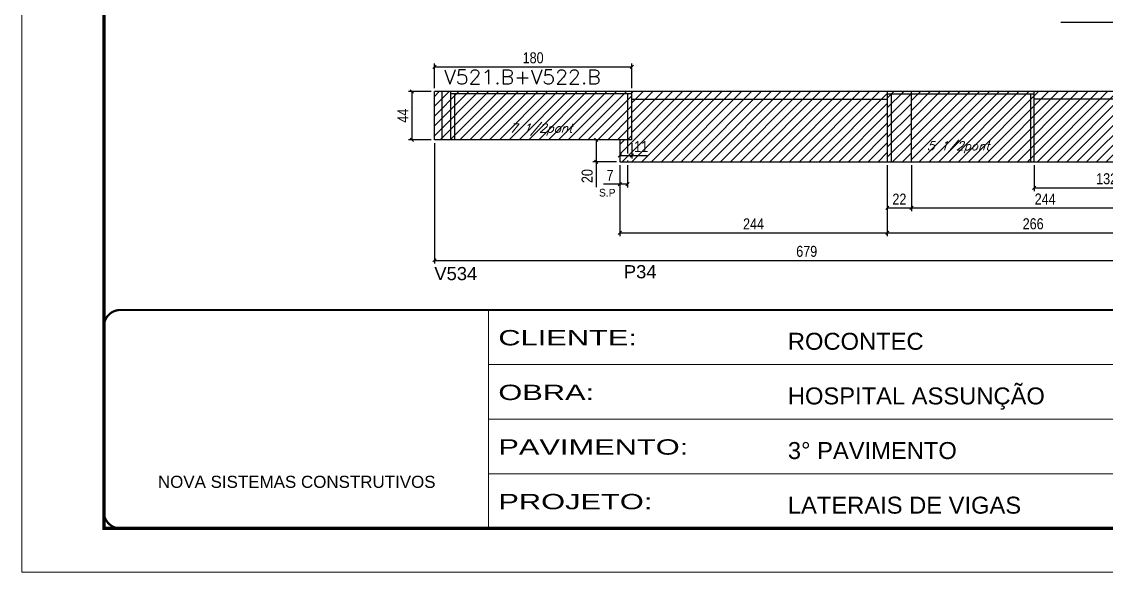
# Model space of a CAD drawing. Extents: x -21493 to -15213, y -12134 to 11887.
# Drawn here: x -21493 to -20504, y 3946 to 4448 of the extents above; entities that cross this region are included whole.
import ezdxf

# ---------------------------------------------------------------- set-up
doc = ezdxf.new("R2010")
doc.units = 0
for name, pattern in [('CONTINUO', [0]), ('DASHED', [0.75, 0.5, -0.25]), ('HIDDEN', [0.375, 0.25, -0.125])]:
    doc.linetypes.add(name, pattern=pattern)
for name, color, linetype in [('5', 5, 'Continuous'), ('COTA', 241, 'Continuous'), ('NOMENCLATURA', 7, 'Continuous'), ('Painéis', 200, 'Continuous'), ('Reaproveitamento', 251, 'Continuous'), ('SARR_2.2x7', 40, 'Continuous'), ('SARR_3.5x7', 81, 'Continuous'), ('texto', 7, 'Continuous')]:
    doc.layers.add(name, color=color, linetype=linetype)
for name, color, linetype, lineweight in [('Folhas', 255, 'Continuous', 9), ('SARRAFO DE PRESSAO', 251, 'DASHED', 9), ('Texto Seção', 7, 'Continuous', 15)]:
    doc.layers.add(name, color=color, linetype=linetype, lineweight=lineweight)
doc.styles.add('ARIAL', font='arial.ttf')
doc.styles.add('COTA TECNICA', font='techl___.ttf', dxfattribs={"height": 10})
doc.styles.add('REGUA-120', font='ROMANS.shx', dxfattribs={"height": 15})
doc.styles.add('Romans', font='romans.shx')
doc.styles.add('ROMAS860', font='ROMAS860.SHX')
doc.styles.get("Standard").update_dxf_attribs({"font": 'arial.ttf'})
doc.styles.add('Tecnologia', font='')
doc.styles.get('Tecnologia').set_extended_font_data('Forgotten Futurist')
doc.dimstyles.new('PAINEL', dxfattribs={"dimtxt": 10, "dimasz": 3, "dimexe": 3, "dimexo": 3, "dimgap": 3, "dimtad": 1, "dimdec": 1, "dimzin": 12, "dimdsep": 46, "dimtxsty": 'COTA TECNICA', "dimblk1": 'OBLIQUE', "dimblk2": 'OBLIQUE', "dimsah": 1, "dimcen": 0.9, "dimclrd": 4, "dimclre": 4, "dimclrt": 240, "dimadec": 1, "dimazin": 3, "dimtfac": 1, "dimtdec": 1, "dimtmove": 0, "dimatfit": 3, "dimfxl": 1, "dimtolj": 1, "dimtzin": 12, "dimarcsym": 0})

# ---------------------------------------------------------------- blocks, each defined once
blk = doc.blocks.new('_Oblique')
at = {"color": 0, "linetype": 'ByBlock', "lineweight": -2}
blk.add_line((-0.5, -0.5), (0.5, 0.5), dxfattribs=at)
blk = doc.blocks.new('*D227')
at = {"layer": 'COTA', "color": 4, "linetype": 'ByBlock', "lineweight": -2, "transparency": 16777216}
for p, q in [((-20948.01, 4317.23), (-20948.01, 4252.48)), ((-20704.01, 4317.23), (-20704.01, 4252.48)), ((-20948.01, 4255.48), (-20704.01, 4255.48))]:
    blk.add_line(p, q, dxfattribs=at)
at = {"layer": 'Defpoints', "color": 0, "linetype": 'ByBlock', "transparency": 16777216}
for p in [(-20948.01, 4320.23), (-20704.01, 4320.23), (-20704.01, 4255.48)]:
    blk.add_point(p, dxfattribs=at)
at = {"layer": 'COTA', "color": 4, "linetype": 'ByBlock', "lineweight": -2, "transparency": 16777216, "xscale": 3, "yscale": 3, "zscale": 3, "rotation": 180}
blk.add_blockref('_Oblique', (-20948.01, 4255.48), dxfattribs=at)
at = {"layer": 'COTA', "color": 4, "linetype": 'ByBlock', "lineweight": -2, "transparency": 16777216, "xscale": 3, "yscale": 3, "zscale": 3}
blk.add_blockref('_Oblique', (-20704.01, 4255.48), dxfattribs=at)
at = {"layer": 'COTA', "color": 240, "linetype": 'ByBlock', "transparency": 16777216, "insert": (-20826.01, 4263.55), "char_height": 10, "attachment_point": 5, "style": 'COTA TECNICA'}
blk.add_mtext('\\A1;244', dxfattribs=at)
blk = doc.blocks.new('*D228')
at = {"layer": 'COTA', "color": 4, "linetype": 'ByBlock', "lineweight": -2, "transparency": 16777216}
for p, q in [((-20704.01, 4317.23), (-20704.01, 4252.48)), ((-20438.01, 4317.22), (-20438.01, 4252.48)), ((-20704.01, 4255.48), (-20438.01, 4255.48))]:
    blk.add_line(p, q, dxfattribs=at)
at = {"layer": 'Defpoints', "color": 0, "linetype": 'ByBlock', "transparency": 16777216}
for p in [(-20704.01, 4320.23), (-20438.01, 4320.22), (-20438.01, 4255.48)]:
    blk.add_point(p, dxfattribs=at)
at = {"layer": 'COTA', "color": 4, "linetype": 'ByBlock', "lineweight": -2, "transparency": 16777216, "xscale": 3, "yscale": 3, "zscale": 3, "rotation": 180}
blk.add_blockref('_Oblique', (-20704.01, 4255.48), dxfattribs=at)
at = {"layer": 'COTA', "color": 4, "linetype": 'ByBlock', "lineweight": -2, "transparency": 16777216, "xscale": 3, "yscale": 3, "zscale": 3}
blk.add_blockref('_Oblique', (-20438.01, 4255.48), dxfattribs=at)
at = {"layer": 'COTA', "color": 240, "linetype": 'ByBlock', "transparency": 16777216, "insert": (-20571.01, 4263.58), "char_height": 10, "attachment_point": 5, "style": 'COTA TECNICA'}
blk.add_mtext('\\A1;266', dxfattribs=at)
blk = doc.blocks.new('*D234')
at = {"layer": 'COTA', "color": 4, "linetype": 'ByBlock', "lineweight": -2, "transparency": 16777216}
for p, q in [((-20948.01, 4317.23), (-20948.01, 4296.76)), ((-20941.01, 4317.23), (-20941.01, 4296.76)), ((-20948.01, 4299.76), (-20962.74, 4299.76)), ((-20941.01, 4299.76), (-20948.01, 4299.76))]:
    blk.add_line(p, q, dxfattribs=at)
at = {"layer": 'Defpoints', "color": 0, "linetype": 'ByBlock', "transparency": 16777216}
for p in [(-20948.01, 4320.23), (-20941.01, 4320.23), (-20948.01, 4299.76)]:
    blk.add_point(p, dxfattribs=at)
at = {"layer": 'COTA', "color": 4, "linetype": 'ByBlock', "lineweight": -2, "transparency": 16777216, "xscale": 3, "yscale": 3, "zscale": 3, "rotation": 180}
blk.add_blockref('_Oblique', (-20948.01, 4299.76), dxfattribs=at)
at = {"layer": 'COTA', "color": 4, "linetype": 'ByBlock', "lineweight": -2, "transparency": 16777216, "xscale": 3, "yscale": 3, "zscale": 3}
blk.add_blockref('_Oblique', (-20941.01, 4299.76), dxfattribs=at)
at = {"layer": 'COTA', "color": 240, "linetype": 'ByBlock', "transparency": 16777216, "insert": (-20956.88, 4307.83), "char_height": 10, "attachment_point": 5, "style": 'COTA TECNICA'}
blk.add_mtext('\\A1;7', dxfattribs=at)
blk = doc.blocks.new('*D235')
at = {"layer": 'COTA', "color": 4, "linetype": 'ByBlock', "lineweight": -2, "transparency": 16777216}
for p, q in [((-20570.01, 4317.23), (-20570.01, 4293.45)), ((-20438.01, 4317.22), (-20438.01, 4293.45)), ((-20570.01, 4296.45), (-20438.01, 4296.45))]:
    blk.add_line(p, q, dxfattribs=at)
at = {"layer": 'Defpoints', "color": 0, "linetype": 'ByBlock', "transparency": 16777216}
for p in [(-20570.01, 4320.23), (-20438.01, 4320.22), (-20438.01, 4296.45)]:
    blk.add_point(p, dxfattribs=at)
at = {"layer": 'COTA', "color": 4, "linetype": 'ByBlock', "lineweight": -2, "transparency": 16777216, "xscale": 3, "yscale": 3, "zscale": 3, "rotation": 180}
blk.add_blockref('_Oblique', (-20570.01, 4296.45), dxfattribs=at)
at = {"layer": 'COTA', "color": 4, "linetype": 'ByBlock', "lineweight": -2, "transparency": 16777216, "xscale": 3, "yscale": 3, "zscale": 3}
blk.add_blockref('_Oblique', (-20438.01, 4296.45), dxfattribs=at)
at = {"layer": 'COTA', "color": 240, "linetype": 'ByBlock', "transparency": 16777216, "insert": (-20504.01, 4304.67), "char_height": 10, "attachment_point": 5, "style": 'COTA TECNICA'}
blk.add_mtext('\\A1;132', dxfattribs=at)
blk = doc.blocks.new('*D236')
at = {"layer": 'COTA', "color": 4, "linetype": 'ByBlock', "lineweight": -2, "transparency": 16777216}
for p, q in [((-20704.01, 4317.23), (-20704.01, 4275.14)), ((-20682.01, 4317.23), (-20682.01, 4275.14)), ((-20704.01, 4278.14), (-20682.01, 4278.14))]:
    blk.add_line(p, q, dxfattribs=at)
at = {"layer": 'Defpoints', "color": 0, "linetype": 'ByBlock', "transparency": 16777216}
for p in [(-20704.01, 4320.23), (-20682.01, 4320.23), (-20682.01, 4278.14)]:
    blk.add_point(p, dxfattribs=at)
at = {"layer": 'COTA', "color": 4, "linetype": 'ByBlock', "lineweight": -2, "transparency": 16777216, "xscale": 3, "yscale": 3, "zscale": 3, "rotation": 180}
blk.add_blockref('_Oblique', (-20704.01, 4278.14), dxfattribs=at)
at = {"layer": 'COTA', "color": 4, "linetype": 'ByBlock', "lineweight": -2, "transparency": 16777216, "xscale": 3, "yscale": 3, "zscale": 3}
blk.add_blockref('_Oblique', (-20682.01, 4278.14), dxfattribs=at)
at = {"layer": 'COTA', "color": 240, "linetype": 'ByBlock', "transparency": 16777216, "insert": (-20693.01, 4286.14), "char_height": 10, "attachment_point": 5, "style": 'COTA TECNICA'}
blk.add_mtext('\\A1;22', dxfattribs=at)
blk = doc.blocks.new('*D237')
at = {"layer": 'COTA', "color": 4, "linetype": 'ByBlock', "lineweight": -2, "transparency": 16777216}
for p, q in [((-20682.01, 4317.23), (-20682.01, 4275.14)), ((-20438.01, 4317.23), (-20438.01, 4275.14)), ((-20682.01, 4278.14), (-20438.01, 4278.14))]:
    blk.add_line(p, q, dxfattribs=at)
at = {"layer": 'Defpoints', "color": 0, "linetype": 'ByBlock', "transparency": 16777216}
for p in [(-20682.01, 4320.23), (-20438.01, 4320.23), (-20438.01, 4278.14)]:
    blk.add_point(p, dxfattribs=at)
at = {"layer": 'COTA', "color": 4, "linetype": 'ByBlock', "lineweight": -2, "transparency": 16777216, "xscale": 3, "yscale": 3, "zscale": 3, "rotation": 180}
blk.add_blockref('_Oblique', (-20682.01, 4278.14), dxfattribs=at)
at = {"layer": 'COTA', "color": 4, "linetype": 'ByBlock', "lineweight": -2, "transparency": 16777216, "xscale": 3, "yscale": 3, "zscale": 3}
blk.add_blockref('_Oblique', (-20438.01, 4278.14), dxfattribs=at)
at = {"layer": 'COTA', "color": 240, "linetype": 'ByBlock', "transparency": 16777216, "insert": (-20560.01, 4286.21), "char_height": 10, "attachment_point": 5, "style": 'COTA TECNICA'}
blk.add_mtext('\\A1;244', dxfattribs=at)
blk = doc.blocks.new('*D833')
at = {"layer": 'COTA', "color": 4, "lineweight": -2, "ltscale": 25, "transparency": 16777216}
for p, q in [((-21117.01, 4337.23), (-21117.01, 4227.3)), ((-20438.01, 4317.22), (-20438.01, 4227.3)), ((-21117.01, 4230.3), (-20438.01, 4230.3))]:
    blk.add_line(p, q, dxfattribs=at)
at = {"layer": 'Defpoints', "color": 0, "ltscale": 25, "transparency": 16777216}
for p in [(-21117.01, 4340.23), (-20438.01, 4320.22), (-20438.01, 4230.3)]:
    blk.add_point(p, dxfattribs=at)
at = {"layer": 'COTA', "color": 4, "lineweight": -2, "ltscale": 25, "transparency": 16777216, "xscale": 3, "yscale": 3, "zscale": 3, "rotation": 180}
blk.add_blockref('_Oblique', (-21117.01, 4230.3), dxfattribs=at)
at = {"layer": 'COTA', "color": 4, "lineweight": -2, "ltscale": 25, "transparency": 16777216, "xscale": 3, "yscale": 3, "zscale": 3}
blk.add_blockref('_Oblique', (-20438.01, 4230.3), dxfattribs=at)
at = {"layer": 'COTA', "color": 240, "ltscale": 25, "transparency": 16777216, "insert": (-20777.51, 4238.44), "char_height": 10, "attachment_point": 5, "style": 'COTA TECNICA'}
blk.add_mtext('\\A1;679', dxfattribs=at)
blk = doc.blocks.new('*D840')
at = {"layer": 'COTA', "color": 4, "lineweight": -2, "ltscale": 25, "transparency": 16777216}
for p, q in [((-20948.01, 4337.23), (-20948.01, 4323.03)), ((-20937.01, 4337.23), (-20937.01, 4323.03)), ((-20948.01, 4326.03), (-20937.01, 4326.03)), ((-20937.01, 4326.03), (-20922.92, 4326.03))]:
    blk.add_line(p, q, dxfattribs=at)
at = {"layer": 'Defpoints', "color": 0, "ltscale": 25, "transparency": 16777216}
for p in [(-20948.01, 4340.23), (-20937.01, 4340.23), (-20937.01, 4326.03)]:
    blk.add_point(p, dxfattribs=at)
at = {"layer": 'COTA', "color": 4, "lineweight": -2, "ltscale": 25, "transparency": 16777216, "xscale": 3, "yscale": 3, "zscale": 3, "rotation": 180}
blk.add_blockref('_Oblique', (-20948.01, 4326.03), dxfattribs=at)
at = {"layer": 'COTA', "color": 4, "lineweight": -2, "ltscale": 25, "transparency": 16777216, "xscale": 3, "yscale": 3, "zscale": 3}
blk.add_blockref('_Oblique', (-20937.01, 4326.03), dxfattribs=at)
at = {"layer": 'COTA', "color": 240, "ltscale": 25, "transparency": 16777216, "insert": (-20928.47, 4334.08), "char_height": 10, "attachment_point": 5, "style": 'COTA TECNICA'}
blk.add_mtext('\\A1;11', dxfattribs=at)
blk = doc.blocks.new('*D841')
at = {"layer": 'COTA', "color": 4, "lineweight": -2, "ltscale": 25, "transparency": 16777216}
for p, q in [((-21117.01, 4387.23), (-21117.01, 4409.82)), ((-21117.01, 4406.82), (-20937.01, 4406.82)), ((-20937.01, 4387.23), (-20937.01, 4409.82))]:
    blk.add_line(p, q, dxfattribs=at)
at = {"layer": 'Defpoints', "color": 0, "ltscale": 25, "transparency": 16777216}
for p in [(-20937.01, 4406.82), (-21117.01, 4384.23), (-20937.01, 4384.23)]:
    blk.add_point(p, dxfattribs=at)
at = {"layer": 'COTA', "color": 4, "lineweight": -2, "ltscale": 25, "transparency": 16777216, "xscale": 3, "yscale": 3, "zscale": 3, "rotation": 180}
blk.add_blockref('_Oblique', (-21117.01, 4406.82), dxfattribs=at)
at = {"layer": 'COTA', "color": 4, "lineweight": -2, "ltscale": 25, "transparency": 16777216, "xscale": 3, "yscale": 3, "zscale": 3}
blk.add_blockref('_Oblique', (-20937.01, 4406.82), dxfattribs=at)
at = {"layer": 'COTA', "color": 240, "ltscale": 25, "transparency": 16777216, "insert": (-21027.01, 4414.94), "char_height": 10, "attachment_point": 5, "style": 'COTA TECNICA'}
blk.add_mtext('\\A1;180', dxfattribs=at)
blk = doc.blocks.new('*D842')
at = {"layer": 'COTA', "color": 4, "lineweight": -2, "ltscale": 25, "transparency": 16777216}
for p, q in [((-21120.01, 4384.23), (-21140.63, 4384.23)), ((-21137.63, 4384.23), (-21137.63, 4340.23)), ((-21120.01, 4340.23), (-21140.63, 4340.23))]:
    blk.add_line(p, q, dxfattribs=at)
at = {"layer": 'Defpoints', "color": 0, "ltscale": 25, "transparency": 16777216}
for p in [(-21117.01, 4384.23), (-21137.63, 4340.23), (-21117.01, 4340.23)]:
    blk.add_point(p, dxfattribs=at)
at = {"layer": 'COTA', "color": 4, "lineweight": -2, "ltscale": 25, "transparency": 16777216, "xscale": 3, "yscale": 3, "zscale": 3}
for p, rotation in [((-21137.63, 4384.23), 90), ((-21137.63, 4340.23), 270)]:
    blk.add_blockref('_Oblique', p, dxfattribs=dict(at, rotation=rotation))
at = {"layer": 'COTA', "color": 240, "ltscale": 25, "transparency": 16777216, "insert": (-21145.71, 4362.23), "char_height": 10, "attachment_point": 5, "rotation": 90, "style": 'COTA TECNICA'}
blk.add_mtext('\\A1;44', dxfattribs=at)
blk = doc.blocks.new('*D252')
at = {"layer": 'COTA', "color": 4, "lineweight": -2, "ltscale": 25, "transparency": 16777216}
for p, q in [((-20951.01, 4340.23), (-20972.61, 4340.23)), ((-20969.61, 4340.23), (-20969.61, 4320.23)), ((-20951.01, 4320.23), (-20972.61, 4320.23)), ((-20969.61, 4320.23), (-20969.61, 4297.02))]:
    blk.add_line(p, q, dxfattribs=at)
at = {"layer": 'Defpoints', "color": 0, "ltscale": 25, "transparency": 16777216}
for p in [(-20948.01, 4340.23), (-20969.61, 4320.23), (-20948.01, 4320.23)]:
    blk.add_point(p, dxfattribs=at)
at = {"layer": 'COTA', "color": 4, "lineweight": -2, "ltscale": 25, "transparency": 16777216, "xscale": 3, "yscale": 3, "zscale": 3}
for p, rotation in [((-20969.61, 4340.23), 90), ((-20969.61, 4320.23), 270)]:
    blk.add_blockref('_Oblique', p, dxfattribs=dict(at, rotation=rotation))
at = {"layer": 'COTA', "color": 240, "ltscale": 25, "transparency": 16777216, "insert": (-20977.72, 4307.12), "char_height": 10, "attachment_point": 5, "rotation": 90, "style": 'COTA TECNICA'}
blk.add_mtext('\\A1;20', dxfattribs=at)
blk = doc.blocks.new('9999999999')
at = {"color": 30, "linetype": 'CONTINUO'}
for p, q in [((98564.56, 34230.21), (98564.56, 34429.45)), ((98564.56, 34379.64), (99583.98, 34379.64)), ((98564.56, 34329.83), (99487.98, 34329.83)), ((98564.56, 34280.02), (99487.98, 34280.02))]:
    blk.add_line(p, q, dxfattribs=at)
at = {"color": 30, "linetype": 'CONTINUO', "const_width": 2}
blk.add_lwpolyline([(99583.98, 34230.21), (99583.98, 34414.45, 0.414214), (99568.98, 34429.45), (98228.98, 34429.45, 0.414214), (98213.98, 34414.45), (98213.98, 34245.21, 0.414214), (98228.98, 34230.21), (99583.98, 34230.21)], format="xyb", dxfattribs=at)
at = {"layer": 'Folhas'}
blk.add_lwpolyline([(98138.98, 34190.21), (99623.98, 34190.21), (99623.98, 35240.21), (98138.98, 35240.21)], close=True, dxfattribs=at)
at = {"layer": 'Folhas', "color": 30, "const_width": 3}
blk.add_lwpolyline([(98213.98, 34230.21), (99583.98, 34230.21), (99583.98, 35200.21), (98213.98, 35200.21)], close=True, dxfattribs=at)
at = {"color": 7, "linetype": 'Continuous', "ltscale": 5, "style": 'ARIAL'}
for s, height, p in [('ROCONTEC', 15.483, (98837.68, 34393.13)), ('HOSPITAL ASSUNÇÃO', 15.4829, (98837.68, 34343.32)), ('3° PAVIMENTO', 15.4829, (98837.68, 34293.51)), ('NOVA SISTEMAS CONSTRUTIVOS', 11.0592, (98263.19, 34267.21)), ('LATERAIS DE VIGAS', 15.4829, (98837.68, 34243.7))]:
    blk.add_text(s, height=height, dxfattribs=at).set_placement(p)
at = {"layer": 'Folhas', "color": 7, "style": 'Tecnologia', "width": 1.5}
for s, p in [('CLIENTE:', (98573.65, 34397.17)), ('OBRA:', (98573.65, 34347.31)), ('PAVIMENTO:', (98573.65, 34297.5)), ('PROJETO:', (98573.65, 34247.69))]:
    blk.add_text(s, height=14, dxfattribs=at).set_placement(p)

msp = doc.modelspace()

# ---------------------------------------------------------------- hatches: boundary and pattern name
at = {"layer": 'Reaproveitamento', "linetype": 'ByBlock'}
h = msp.add_hatch(dxfattribs=at)
h.set_pattern_fill('ANSI31', color=256, scale=2)
h.set_pattern_definition([(45, (-163385.6976, -20301.392), (-4.49012806, 4.49012806), [])])
h.paths.add_polyline_path([(-20937.01, 4340.23), (-20937.01, 4384.23), (-21117.01, 4384.23), (-21117.01, 4340.23)])
h = msp.add_hatch(dxfattribs=at)
h.set_pattern_fill('ANSI31', color=256, scale=2)
h.set_pattern_definition([(45, (-161814.1976, -23747.117), (-4.49012806, 4.49012806), [])])
h.paths.add_polyline_path([(-20937.01, 4384.22), (-20937.01, 4340.23), (-20948.01, 4340.23), (-20948.01, 4320.23), (-20704.01, 4320.22), (-20704.01, 4384.23)])
h = msp.add_hatch(dxfattribs=at)
h.set_pattern_fill('ANSI31', color=256, scale=2)
h.set_pattern_definition([(45, (-161645.6813, -27192.8424), (-4.49012806, 4.49012806), [])])
h.paths.add_polyline_path([(-20682.01, 4384.23), (-20704.01, 4384.23), (-20704.01, 4320.22), (-20682.01, 4320.22)])
h = msp.add_hatch(dxfattribs=at)
h.set_pattern_fill('ANSI31', color=256, scale=2)
h.set_pattern_definition([(45, (-160047.1813, -19152.8167), (-4.49012806, 4.49012806), [])])
h.paths.add_polyline_path([(-20438.01, 4384.23), (-20682.01, 4384.23), (-20682.01, 4320.22), (-20438.01, 4320.22), (-20438.01, 4320.22)])
h.paths.add_polyline_path([(-20675.77, 4325.41), (-20608.15, 4325.41), (-20602.65, 4341.38), (-20670.27, 4341.38)], flags=24)

# ---------------------------------------------------------------- linework, layer by layer
at = {"layer": 'NOMENCLATURA', "linetype": 'Continuous'}
msp.add_line((-20545.9, 4447.52), (-20496.91, 4447.52), dxfattribs=at)
at = {"layer": 'Painéis', "ltscale": 25}
for p, q in [((-20937.01, 4384.23), (-21117.01, 4384.23)), ((-21117.01, 4340.23), (-21117.01, 4384.23)), ((-20937.01, 4340.23), (-20937.01, 4384.23)), ((-20937.01, 4340.23), (-21117.01, 4340.23))]:
    msp.add_line(p, q, dxfattribs=at)
at = {"layer": 'Painéis', "linetype": 'ByBlock'}
for p, q in [((-20438.01, 4384.23), (-20937.01, 4384.22)), ((-20704.01, 4384.23), (-20704.01, 4320.23)), ((-20682.01, 4320.23), (-20682.01, 4384.23)), ((-20948.01, 4340.23), (-20948.01, 4320.23)), ((-20948.01, 4320.23), (-20438.01, 4320.22))]:
    msp.add_line(p, q, dxfattribs=at)
at = {"layer": 'SARR_2.2x7', "linetype": 'Continuous'}
for p, q in [((-21110.01, 4340.23), (-21110.01, 4384.23)), ((-20937.01, 4382.03), (-21102.01, 4382.03)), ((-20704.01, 4382.03), (-20570.01, 4382.03)), ((-20937.01, 4377.23), (-20704.01, 4377.23)), ((-20438.08, 4377.23), (-20570.01, 4377.23))]:
    msp.add_line(p, q, dxfattribs=at)
at = {"layer": 'SARR_2.2x7', "linetype": 'HIDDEN', "ltscale": 50}
msp.add_line((-20941.01, 4340.23), (-20941.01, 4320.23), dxfattribs=at)
at = {"layer": 'SARR_3.5x7'}
for p, q in [((-21102.01, 4340.23), (-21102.01, 4384.23)), ((-21098.51, 4340.23), (-21098.51, 4382.03)), ((-20940.51, 4340.23), (-20940.51, 4382.03)), ((-20700.51, 4382.03), (-20700.51, 4320.23)), ((-20573.51, 4382.03), (-20573.51, 4320.23)), ((-20570.01, 4320.23), (-20570.01, 4384.23))]:
    msp.add_line(p, q, dxfattribs=at)

# ---------------------------------------------------------------- block references
at = {"layer": 'SARRAFO DE PRESSAO', "color": 6, "linetype": 'ByBlock'}
msp.add_blockref('9999999999', (-119632.39, -30244.42), dxfattribs=at)

# ---------------------------------------------------------------- texts
at = {"layer": '5', "linetype": 'Continuous'}
for s, p in [('V534', (-21117.11, 4212.22)), ('P34', (-20944.27, 4213.9))]:
    msp.add_text(s, height=12, rotation=359.99996, dxfattribs=at).set_placement(p)
at = {"layer": 'texto', "color": 2, "char_height": 8, "attachment_point": 5, "style": 'Romans'}
for s, insert in [('{\\Q19;\\C256;7 1/2pont}', (-21019.79, 4349.55)), ('{\\Q19;\\C256;5 1/2pont}', (-20639.4, 4333.39))]:
    msp.add_mtext(s, dxfattribs=dict(at, insert=insert))
at = {"layer": 'texto', "color": 4, "insert": (-20959.4, 4291.95), "char_height": 7, "attachment_point": 5, "rotation": 359.99915, "style": 'ROMAS860'}
msp.add_mtext('S.P', dxfattribs=at)
at = {"layer": 'Texto Seção', "style": 'REGUA-120', "width": 1.05}
msp.add_text('V521.B+V522.B', height=13, dxfattribs=at).set_placement((-21108.11, 4391.03))

# ---------------------------------------------------------------- dimensions: what is measured, and where the dimension line sits
at = {"layer": 'COTA', "ltscale": 25}
for base, p1, p2, picture, middle in [((-20937.01, 4406.82), (-21117.01, 4384.23), (-20937.01, 4384.23), '*D841', (-21027.01, 4414.94)), ((-20438.01, 4230.3), (-21117.01, 4340.23), (-20438.01, 4320.22), '*D833', (-20777.51, 4238.44)), ((-20937.01, 4326.03), (-20948.01, 4340.23), (-20937.01, 4340.23), '*D840', (-20928.47, 4334.08))]:
    dim = msp.add_linear_dim(base=base, p1=p1, p2=p2, dimstyle='PAINEL', dxfattribs=at)
    dim.commit()
    dim.dimension.update_dxf_attribs({"geometry": picture, "text_midpoint": middle})
for base, p1, p2, picture, middle in [((-21137.63, 4340.23), (-21117.01, 4384.23), (-21117.01, 4340.23), '*D842', (-21145.71, 4362.23)), ((-20969.61, 4320.23), (-20948.01, 4340.23), (-20948.01, 4320.23), '*D252', (-20977.72, 4307.12))]:
    dim = msp.add_linear_dim(base=base, p1=p1, p2=p2, angle=90, dimstyle='PAINEL', dxfattribs=at)
    dim.commit()
    dim.dimension.update_dxf_attribs({"geometry": picture, "text_midpoint": middle})
at = {"layer": 'COTA', "linetype": 'ByBlock'}
for base, p1, p2, picture, middle in [((-20948.01, 4299.76), (-20941.01, 4320.23), (-20948.01, 4320.23), '*D234', (-20956.88, 4307.83)), ((-20438.01, 4278.14), (-20682.01, 4320.23), (-20438.01, 4320.23), '*D237', (-20560.01, 4286.21))]:
    dim = msp.add_linear_dim(base=base, p1=p1, p2=p2, dimstyle='PAINEL', dxfattribs=at)
    dim.commit()
    dim.dimension.update_dxf_attribs({"geometry": picture, "text_midpoint": middle})
for base, p1, p2, picture, middle in [((-20704.01, 4255.48), (-20948.01, 4320.23), (-20704.01, 4320.23), '*D227', (-20826.01, 4263.55)), ((-20438.01, 4255.48), (-20704.01, 4320.23), (-20438.01, 4320.22), '*D228', (-20571.01, 4263.58))]:
    dim = msp.add_linear_dim(base=base, p1=p1, p2=p2, angle=180, dimstyle='PAINEL', dxfattribs=at)
    dim.commit()
    dim.dimension.update_dxf_attribs({"geometry": picture, "text_midpoint": middle})
for base, p1, p2, picture, middle in [((-20682.01, 4278.14), (-20704.01, 4320.23), (-20682.01, 4320.23), '*D236', (-20693.01, 4286.14)), ((-20438.01, 4296.45), (-20570.01, 4320.23), (-20438.01, 4320.22), '*D235', (-20504.01, 4304.67))]:
    dim = msp.add_linear_dim(base=base, p1=p1, p2=p2, dimstyle='PAINEL', override={"dimtmove": 1}, dxfattribs=at)
    dim.commit()
    dim.dimension.update_dxf_attribs({"geometry": picture, "text_midpoint": middle})

doc.saveas('drawing.dxf')
